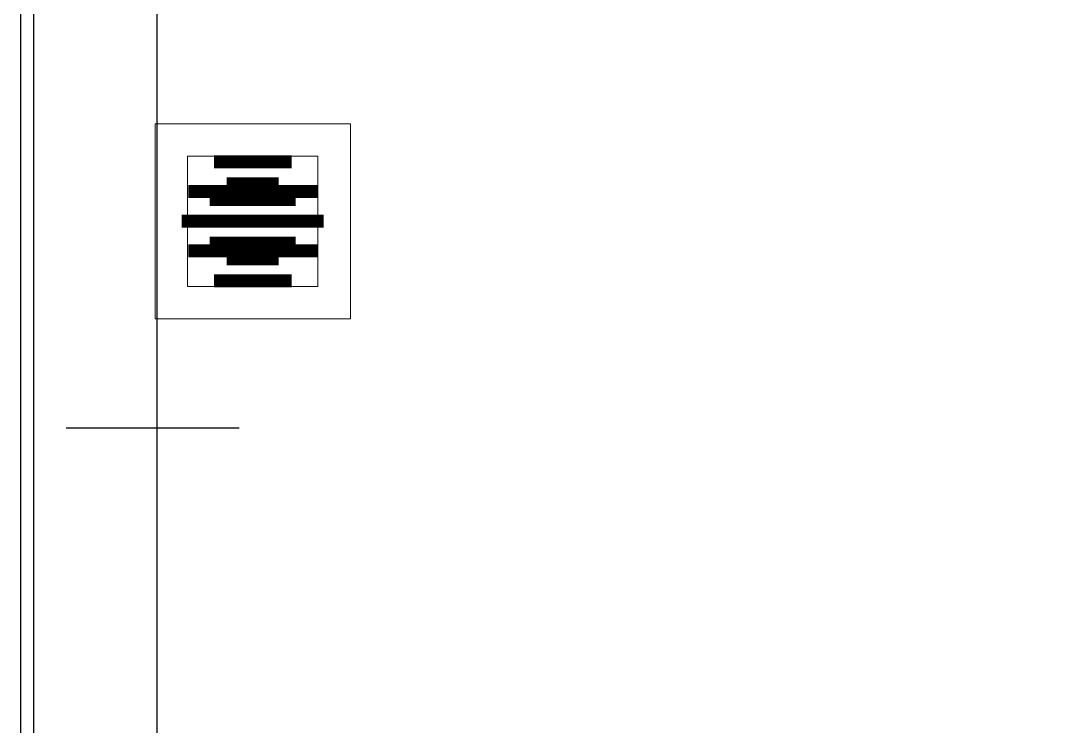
# Model space of a CAD drawing. Header units: millimetres. Extents: x -343543 to 400519, y -115663 to 104219.
# Drawn here: x -334388 to -333600, y 7488 to 8030 of the extents above; entities that cross this region are included whole.
import ezdxf

# ---------------------------------------------------------------- set-up
doc = ezdxf.new("R2010")
doc.units = ezdxf.units.MM
doc.layers.get('0').update_dxf_attribs({"color": 231, "lineweight": 0})
doc.layers.get('DefPoints').update_dxf_attribs({"color": 191})
for name, color, linetype, lineweight in [('A-SYMBOLS', 10, 'Continuous', 13), ('XREF MAT BANG TUONG XAY$0$01.Xref _MB T1$0$A-FURN', 8, 'Continuous', 5), ('XREF MAT BANG TUONG XAY$0$01.Xref _MB T1$0$A-FURN @ 50', 8, 'Continuous', 5), ('XREF MAT BANG TUONG XAY$0$01.Xref _MB T1$0$A-FURN @ 75', 8, 'Continuous', 5), ('XREF MAT BANG TUONG XAY$0$01.Xref _MB T1$0$A-TEXT', 8, 'Continuous', 25)]:
    doc.layers.add(name, color=color, linetype=linetype, lineweight=lineweight)
doc.layers.add('XREF MAT BANG TUONG XAY$0$A-FNSH', color=8, linetype='Continuous')
doc.layers.add('XREF MAT BANG TUONG XAY$0$A-FURN', color=8, linetype='Continuous')

# ---------------------------------------------------------------- blocks, each defined once
blk = doc.blocks.new('XREF MAT BANG TUONG XAY$0$01.Xref _MB T1$0$Drain')
at = {"color": 8}
blk.add_lwpolyline([(-1.2, -1.2), (1.2, -1.2), (1.2, 1.2), (-1.2, 1.2)], close=True, dxfattribs=at)
at = {"color": 8, "const_width": 0.16}
for points in [[(0, 0.873), (0, -0.873)], [(-0.365, 0.793), (-0.365, -0.793)], [(0.365, 0.793), (0.365, -0.793)], [(-0.731, 0.478), (-0.731, -0.478)], [(0.731, 0.478), (0.731, -0.478)]]:
    blk.add_lwpolyline(points, dxfattribs=at)
blk = doc.blocks.new('*U3477')
at = {"layer": 'XREF MAT BANG TUONG XAY$0$01.Xref _MB T1$0$A-FURN @ 50', "color": 8, "xscale": -41.66666666666669, "yscale": 41.66666666666669, "zscale": 41.66666666666669, "rotation": 270}
blk.add_blockref('XREF MAT BANG TUONG XAY$0$01.Xref _MB T1$0$Drain', (-4251.58, 4876), dxfattribs=at)
at = {"layer": 'XREF MAT BANG TUONG XAY$0$01.Xref _MB T1$0$A-FURN @ 75', "color": 8, "xscale": -62.50000000000004, "yscale": 62.50000000000004, "zscale": 62.50000000000002, "rotation": 270}
blk.add_blockref('XREF MAT BANG TUONG XAY$0$01.Xref _MB T1$0$Drain', (-4251.58, 4876), dxfattribs=at)
blk = doc.blocks.new('XREF MAT BANG TUONG XAY$0$01.Xref _MB T1$0$Phong tam')
at = {"layer": 'XREF MAT BANG TUONG XAY$0$A-FURN', "color": 8, "elevation": 0}
blk.add_lwpolyline([(-4325, 6965), (-4420.01, 6965), (-4420.01, 1480), (-4325, 1480)], close=True, dxfattribs=at)
at = {"layer": 'XREF MAT BANG TUONG XAY$0$01.Xref _MB T1$0$A-FURN', "linetype": 'Continuous'}
blk.add_blockref('*U3477', (0, 0), dxfattribs=at)
blk = doc.blocks.new('01.Xref _MB T1')
at = {"layer": 'DefPoints', "color": 8}
blk.add_line((4209.99235, 7717.29769), (4342.92323, 7717.29769), dxfattribs=at)
at = {"layer": 'XREF MAT BANG TUONG XAY$0$01.Xref _MB T1$0$A-TEXT', "color": 8}
blk.add_blockref('XREF MAT BANG TUONG XAY$0$01.Xref _MB T1$0$Phong tam', (8605.00011, 2999.99999), dxfattribs=at)
at = {"layer": 'XREF MAT BANG TUONG XAY$0$A-FNSH', "color": 8}
for points in [[(4184.98961, 9965.00167), (4184.98236, 4479.99998), (5730.00011, 4479.99998), (5730.00011, 4134.99998), (5585.00011, 4134.99998), (5585.00011, 4334.99989), (4184.9822, 4335.00176), (4184.98098, 3424.99996), (4274.98136, 3424.99996), (4274.98136, 3234.99987), (5585.00065, 3235.00003), (5585.00065, 3429.9998), (5730.00065, 3430.00006), (5730.00065, 3235.00016), (6819.99957, 3235.00016), (6819.99957, 3435.00006), (6965.00011, 3434.9998)], [(4174.98962, 9975.00168), (4174.98235, 4469.99998), (5720.00011, 4469.99998), (5720.00011, 4144.99998), (5595.00011, 4144.99998), (5595.00011, 4344.99988), (4174.98221, 4345.00177), (4174.98096, 3414.99996), (4264.98136, 3414.99996), (4264.98136, 3224.99987), (5595.00065, 3225.00003), (5595.00065, 3419.99982), (5720.00065, 3420.00004), (5720.00065, 3225.00016), (6829.99957, 3225.00016), (6829.99957, 3425.00004), (6955.00011, 3424.99982)]]:
    blk.add_lwpolyline(points, dxfattribs=at)

msp = doc.modelspace()

# ---------------------------------------------------------------- block references
at = {"layer": 'A-SYMBOLS'}
msp.add_blockref('01.Xref _MB T1', (-338563.48, 0), dxfattribs=at)

doc.saveas('drawing.dxf')
